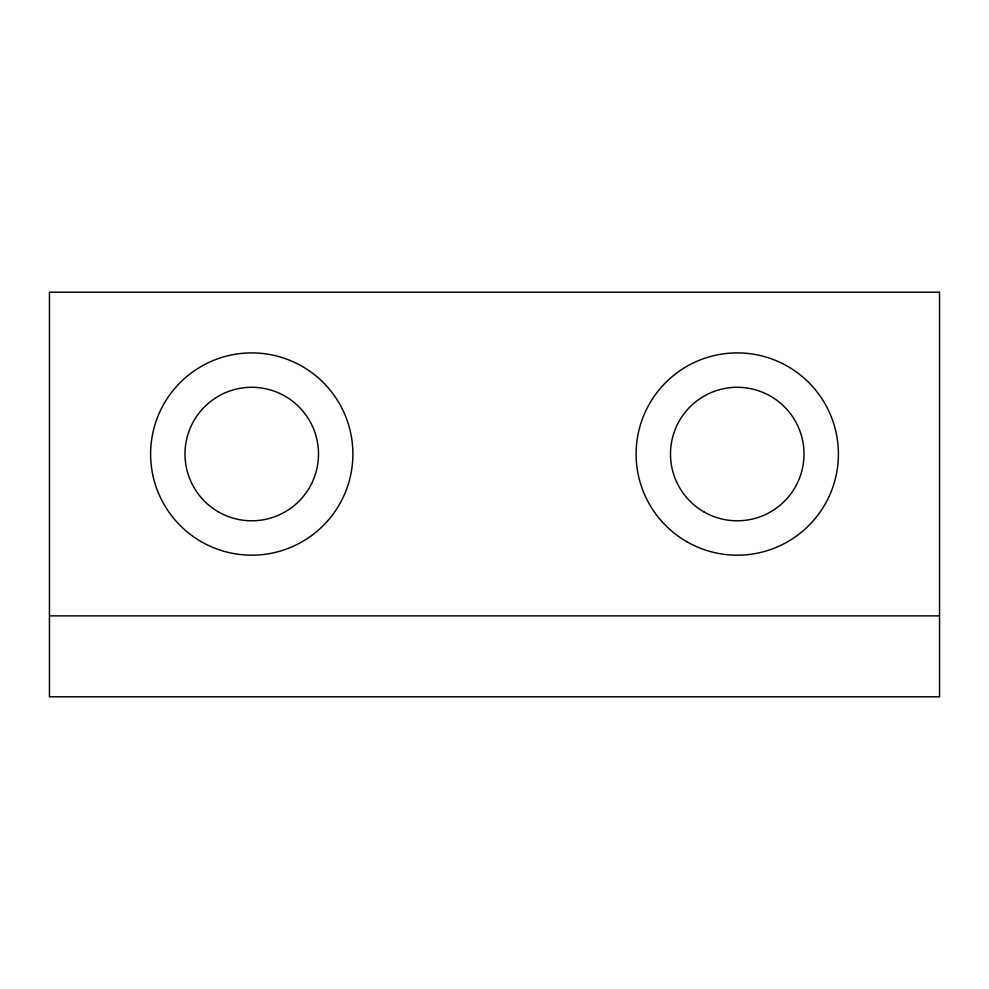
<?xml version="1.0" encoding="UTF-8"?>
<svg xmlns="http://www.w3.org/2000/svg" width="989" height="989" viewBox="0 0 989 989"><rect width="100%" height="100%" fill="white"/><g stroke="black" fill="none" stroke-linecap="round" stroke-linejoin="round"><path stroke-width="1.48" d="M49.45 615.875L939.55 615.875M939.55 292.2L49.45 292.2L49.45 696.8L939.55 696.8L939.55 292.2M218.371 511.857A66.758 66.758 0 0 0 318.507 454.038A66.758 66.758 0 0 0 218.371 396.23A66.758 66.758 0 0 0 218.371 511.857M703.871 511.857A66.758 66.758 0 0 0 804.008 454.038A66.758 66.758 0 0 0 703.871 396.23A66.758 66.758 0 0 0 703.871 511.857M686.675 541.638A101.15 101.15 0 0 0 838.4 454.038A101.15 101.15 0 0 0 686.675 366.449A101.15 101.15 0 0 0 686.675 541.638M201.175 541.638A101.15 101.15 0 0 0 352.888 454.038A101.15 101.15 0 0 0 201.175 366.449A101.15 101.15 0 0 0 201.175 541.638"/></g></svg>
